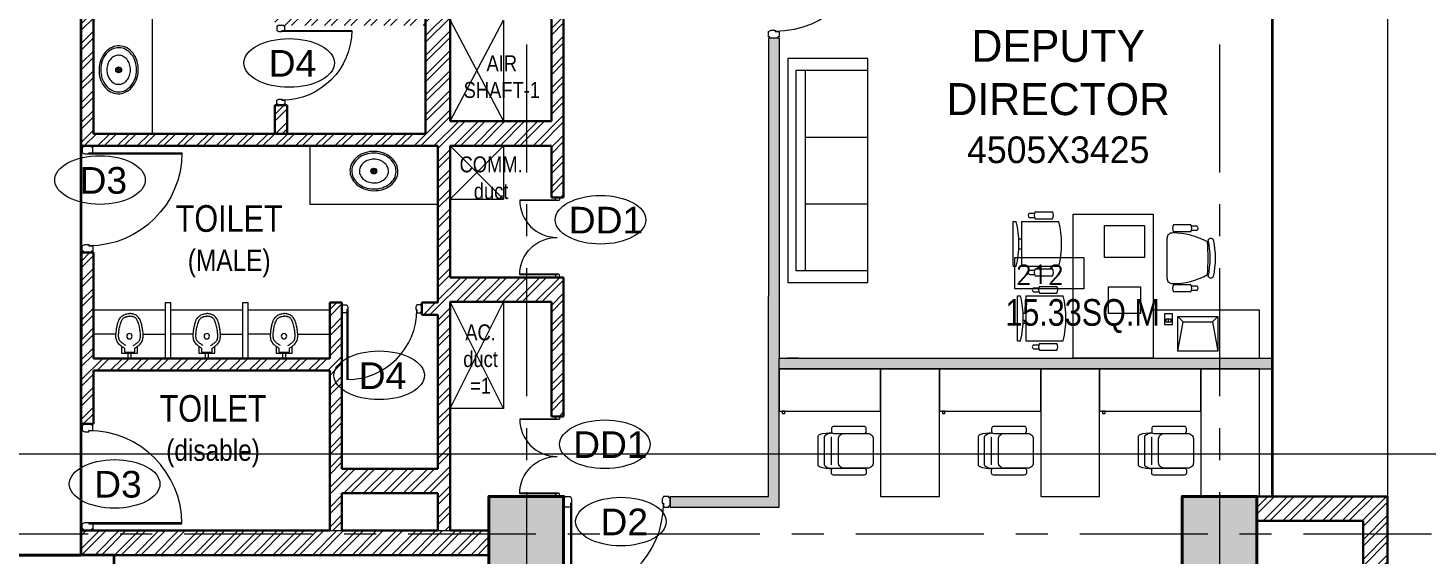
# Model space of a CAD drawing. Header units: millimetres. Extents: x 24487468 to 24959437, y -333213 to 842934.
# Drawn here: x 24744072 to 24757202, y 65501 to 70446 of the extents above; entities that cross this region are included whole.
import ezdxf

# ---------------------------------------------------------------- set-up
doc = ezdxf.new("R2010")
doc.units = ezdxf.units.MM
doc.header["$MEASUREMENT"] = 0
doc.header["$PDMODE"] = 3
doc.linetypes.add('Centreline', pattern=[21, 12, -3, 3, -3])
doc.layers.get('0').update_dxf_attribs({"lineweight": 5})
for name, color, linetype, lineweight in [('A 0.13 dw', 175, 'Continuous', 5), ('A 0.13furniture', 30, 'Continuous', 0), ('A 0.13parapet partition', 32, 'Continuous', 13), ('AREA', 7, 'Continuous', 5), ('COLUMN', 12, 'Continuous', 40), ('DIM', 183, 'Continuous', 5), ('FALSE CEILING', 7, 'Continuous', 35), ('Fixture', 181, 'Continuous', 9), ('HACTH', 8, 'Continuous', 0), ('hatch', 9, 'Continuous', 0), ('p1 plan grid lck', 6, 'Continuous', 5), ('room number', 99, 'Continuous', 20), ('text', 7, 'Continuous', 15), ('TEXT ROOM', 3, 'Continuous', 15), ('wall', 53, 'Continuous', 15), ('Wall1', 37, 'Continuous', 30), ('WALL2', 4, 'Continuous', 15), ('win shutters', 140, 'Continuous', 25)]:
    doc.layers.add(name, color=color, linetype=linetype, lineweight=lineweight)
doc.layers.add('A-BTEXT', color=57, linetype='Continuous')
doc.styles.add('arial', font='times.ttf')
doc.styles.add('ATTR', font='romans.shx', dxfattribs={"width": 0.8, "height": 0.48})
doc.styles.add('LABEL', font='arial.ttf', dxfattribs={"height": 18})
doc.styles.add('ordinary', font='arial.ttf')
doc.styles.add('ROMANS', font='romans__.ttf')
doc.styles.add('Tahoma', font='technic_.ttf')
doc.dimstyles.new('DIM100', dxfattribs={"dimtxt": 300, "dimasz": 250, "dimexe": 100, "dimexo": 100, "dimgap": 150, "dimtad": 1, "dimdec": 0, "dimrnd": 5, "dimzin": 0, "dimdsep": 46, "dimtxsty": 'ROMANS', "dimblk": 'DOTSMALL', "dimcen": 0.09, "dimclrd": 256, "dimclre": 256, "dimclrt": 7, "dimadec": 0, "dimazin": 0, "dimtfac": 1, "dimtdec": 0, "dimtix": 1, "dimtofl": 0, "dimtmove": 1, "dimatfit": 3, "dimfxl": 100, "dimfxlon": 1, "dimtolj": 1, "dimtzin": 0, "dimarcsym": 0})

# ---------------------------------------------------------------- blocks, each defined once
blk = doc.blocks.new('column 350')
at = {"layer": 'COLUMN', "ltscale": 100}
h = blk.add_hatch(color=256, dxfattribs=at)
h.dxf.hatch_style = 1
h.paths.add_polyline_path([(1327.5, 1037.5), (627.5, 1037.5), (627.5, 337.5), (1327.5, 337.5)])
blk.add_lwpolyline([(627.5, 1037.5), (1327.5, 1037.5), (1327.5, 337.5), (627.5, 337.5)], close=True, dxfattribs=at)
blk = doc.blocks.new('Door1000-flat-3')
at = {"layer": 'A 0.13 dw'}
for p, q in [((-38.00139302830212, 0.005206827539950609), (-38.00303728959989, -11.99523323355243)), ((38.00139302876778, -0.005206826841458678), (-38.00139302830212, 0.005206827539950609)), ((-50.00347719329875, -11.99358897237107), (-50.01046530390158, -62.99545923201367)), ((-50.01046530390158, -62.99545923201367), (-25.01119309896603, -74.99932483729208)), ((-38.00303728959989, -11.99523323355243), (-50.00347719329875, -11.99358897237107)), ((-25.01119309896603, -74.99932483729208), (11.99016327084973, -75.00439464265946)), ((11.99016327084973, -75.00439464265946), (11.9918075321475, -63.00395458156709)), ((11.9918075321475, -63.00395458156709), (49.99320056068245, -63.00916140875779)), ((37.99974876747001, -12.00564688793384), (38.00139302876778, -0.005206826841458678)), ((50.00018867116887, -12.00729114911519), (37.99974876747001, -12.00564688793384)), ((49.99320056068245, -63.00916140875779), (50.00018867116887, -12.00729114911519)), ((-50.13721044559497, -988.0293806078844), (-50.13022233510856, -937.0275103482418)), ((-38.1367705417797, -988.0310248690657), (-50.13721044559497, -988.0293806078844)), ((-50.13022233510856, -937.0275103482418), (-25.12766160757747, -925.0304958313354)), ((-38.13841480307747, -1000.031464930158), (-38.1367705417797, -988.0310248690657)), ((37.86437125387602, -1000.04187858454), (-38.13841480307747, -1000.031464930158)), ((-25.12766160757747, -925.0304958313354), (11.8736947622383, -925.0355656367028)), ((11.8736947622383, -925.0355656367028), (11.87205050094053, -937.0360056977952)), ((11.87205050094053, -937.0360056977952), (49.87344352947548, -937.0412125249859)), ((11.87205050094053, -937.0360056977952), (885.9040901568951, -937.1557627225993)), ((11.8736947622383, -925.0355656367028), (885.8233476526802, -925.1553113731788)), ((37.86601551517379, -988.0414385234471), (37.86437125387602, -1000.04187858454)), ((49.86645541898906, -988.0430827846285), (37.86601551517379, -988.0414385234471)), ((49.87344352947548, -937.0412125249859), (49.86645541898906, -988.0430827846285))]:
    blk.add_line(p, q, dxfattribs=at)
blk.add_lwpolyline([(885.9040901570115, -937.1557627225411), (885.9040901570115, -937.1557627225411, 0.4142135621632033), (11.99180753226392, -63.00395458145067)], format="xyb", dxfattribs=at)
blk = doc.blocks.new('tt1')
at = {"layer": 'A 0.13furniture'}
for p, q in [((-1136.234657179564, 903.9204850114766), (-1136.234657179564, 640.6379711264599)), ((-1077.539005007595, 902.1061925267859), (-1077.539005007595, 638.8236786417692)), ((-1012.321613702923, 901.3934208958963), (-1012.321613702923, 639.5364502730663))]:
    blk.add_line(p, q, dxfattribs=at)
for points in [[(0, 0), (-551.7391304336488, 1.455191522836685e-11), (-551.7391304336488, 1198.478260869582), (0, 1198.478260869568)], [(-551.7391304336488, 1.455191522836685e-11), (-1501.801517985761, 2.91038304567337e-11), (-1501.801517985761, 400.0000000000146), (-551.7391304336488, 400)], [(-1449.624303150922, 400.0000000000146), (-1473.603035971522, 400.0000000000146), (-1473.603035971522, 421.8098751321086), (-1449.624303150922, 421.8098751321231)]]:
    blk.add_lwpolyline(points, close=True, dxfattribs=at)
for points in [[(-992.7563963122666, 933.5084138453531), (-705.7998745702207, 933.5084138453385, 0.4142135623730951), (-686.2346571795642, 953.0736312366498), (-686.2346571795642, 979.1605877583788, 0.4142135623730951), (-705.7998745702207, 998.7258051496756), (-992.7563963122666, 998.7258051496901, 0.4142135623730951), (-1012.321613702923, 979.1605877583788), (-1012.321613702923, 953.0736312366498, 0.4142135623730951)], [(-673.1911789178848, 933.5084138453531), (-894.9303093552589, 933.5084138453385, 0.4142135623730951), (-947.1042223982513, 881.3345008018659), (-947.1042223982513, 659.5953703670966, 0.4142135623730951), (-894.9303093552589, 607.4214573236095), (-673.1911789178848, 607.421457323595, 0.4142135623730951), (-621.0172658748925, 659.5953703670675), (-621.0172658748925, 881.3345008018659, 0.4142135623730951)], [(-992.7563963122666, 607.421457323624), (-705.7998745702207, 607.4214573236095, -0.4142135623730951), (-686.2346571795642, 587.8562399322836), (-686.2346571795642, 561.7692834105401, -0.4142135623730951), (-705.7998745702207, 542.2040660192288), (-992.7563963122666, 542.2040660192433, -0.4142135623730951), (-1012.321613702923, 561.7692834105546), (-1012.321613702923, 587.8562399323127, -0.4142135623730951)]]:
    blk.add_lwpolyline(points, format="xyb", close=True, dxfattribs=at)
for centre, radius, start, end in [((-1116.669439788908, 903.920485011462), 19.56521739130435, 110.5247001160438, 180), ((-1021.762635231018, 650.4139191298309), 290.254856085183, 87.20243065393527, 110.5247001160438), ((-1007.73536786437, 832.0946044574812), 105.7366818267293, 88.50577093037268, 125.6621975805285), ((-1057.973787616938, 902.1061925267713), 19.56521739130435, 125.6621975805285, 180), ((-1116.669439788908, 637.0093861575151), 19.56521739130435, 180.0000000008338, 249.4752998839562), ((-1021.762635231018, 890.5159520391026), 290.254856085183, 249.4752998839562, 272.7975693460648), ((-1057.973787616938, 638.8236786417547), 19.56521739130435, 180, 234.3378024194715), ((-1007.73536786437, 708.8352667114523), 105.7366818267293, 234.3378024194715, 271.4942290696274)]:
    blk.add_arc(centre, radius, start, end, dxfattribs=at)
blk = doc.blocks.new('URINAL-flat-2-flat-1')
at = {"layer": 'Fixture'}
for p, q in [((34897.57176498708, -102606.1023464886), (34897.57176498754, -102366.1023464886)), ((34850.06925389601, -102491.6706582317), (34889.38574853411, -102491.6874525258)), ((34889.39594628906, -102467.687454694), (34850.07950565091, -102467.6706604203))]:
    blk.add_line(p, q, dxfattribs=at)
for points in [[(34803.23513312137, -102430.8656328535, 0.01530723103409004), (34787.59023329662, -102408.0839972112, 0.03023485991108305), (34770.31236444553, -102387.2197758621, 0.08535588036881461), (34740.28998969705, -102363.7123551392, 0.06381699476917035), (34717.06556029944, -102355.3157720095, 0.03649214059911254), (34698.17537644145, -102352.4365593424, 0.02674426200095559), (34678.2690469838, -102351.8876375392, 0.01827426047079707), (34657.56747713976, -102353.1293521961, 0.01112514278290811), (34636.29157212307, -102355.6220489089, 0.01408369941245318), (34600.29513047612, -102361.5110767678, 0.02513790915614983), (34565.40596027346, -102370.0854678411, 0.03193888617414421), (34539.78675401688, -102379.6291726633, 0.0326163319996154), (34522.65697706386, -102388.7284102109, 0.1072540701345825), (34494.14518715185, -102415.3950024607, 0.06861865620666593), (34484.96439731051, -102434.3370258717, 0.02550323766750279), (34481.60188278556, -102446.5052935238, 0.01588715919811753), (34479.16953905963, -102459.3363713018, 0.009467757322889172), (34476.45119427016, -102479.2457980951)], [(34777.26231395325, -102444.4722803505, 0.008503308822152077), (34762.59285211354, -102422.4032922198, 0.01792366516471429), (34751.7793135664, -102407.9665844514, 0.03037671098312583), (34741.02754410193, -102396.2335997553, 0.1262884490894776), (34715.12423843285, -102380.8312505079, 0.02840547545499185), (34705.98066928028, -102378.6688600848, 0.02338999219451935), (34695.78941440373, -102377.3475165567, 0.02716971247289974), (34678.71920977964, -102376.8818852971, 0.01832531133658523), (34659.87437318033, -102378.0216979742, 0.01112291034730423), (34639.67845459271, -102380.3915601668, 0.01844600606168157), (34598.38766934921, -102387.4222449173, 0.02150180302350554), (34572.72735109285, -102393.9894073448, 0.02231289183886672), (34555.40218919702, -102400.1200492334, 0.02967666002032196), (34540.33674585214, -102407.31167282, 0.03875334645268248), (34527.9901868162, -102415.473679079, 0.1555523831096804), (34508.66013607208, -102442.3073496978, 0.0254770967195997), (34505.98692718521, -102452.0172926304, 0.01588736382129261), (34503.85592230794, -102463.2849962175, 0.00948934787147618), (34501.25787678792, -102482.3487809347)], [(34803.15208484663, -102528.3958465988, -0.01529889977957992), (34787.46840928623, -102551.1516501673, -0.03022852172505799), (34770.15503150912, -102571.9883924883, -0.0853546156334068), (34740.09266379138, -102595.4479044141, -0.06382302673518614), (34716.8539673069, -102603.8062988774, -0.03649645808286421), (34697.95890696323, -102606.6539321503, -0.02674743087740831), (34678.05167127412, -102607.1692701248, -0.01827616279740261), (34657.35224601347, -102605.8924295894, -0.01112590623689809), (34636.0806169553, -102603.3635273328, -0.0140837027313412), (34600.09425667254, -102597.4132052572, -0.02513790915710463), (34565.2197394704, -102588.7794094749, -0.03193888617768353), (34539.61682353728, -102579.1920883333, -0.03261633199875656), (34522.50256765762, -102570.0636915356, -0.1072540701303749), (34494.03623297566, -102543.3485816534, -0.06861865620558953), (34484.88771519449, -102524.3909505928, -0.02550323766998373), (34481.54592841445, -102512.2169741389, -0.01588715920488724), (34479.13543986739, -102499.3817726249, -0.009467757334111834), (34476.4510052806, -102479.4677452939)], [(34777.20246855787, -102514.7535015875, -0.008503308797950365), (34762.49544394272, -102536.7974752491, -0.01792366519614835), (34751.65733499581, -102551.215746351, -0.0303767109540499), (34740.88559955347, -102562.9304034947, -0.1262884491722847), (34714.95610085572, -102578.2886164203, -0.02840547564833685), (34705.80886235693, -102580.4354319763, -0.02338999203268213), (34695.61537197861, -102581.7394176244, -0.02716971251198945), (34678.54439912736, -102582.1759772155, -0.01832531138287921), (34659.70153098553, -102581.0040729563, -0.01112291035059462), (34639.50967761932, -102578.5998200392, -0.0184460060570988), (34598.23092568922, -102571.4988262266, -0.02150180303573711), (34572.58182868862, -102564.8879731504, -0.02231289190020548), (34555.26713255676, -102558.727834961, -0.02967666011054681), (34540.21395857586, -102551.5105649719, -0.03875334630159884), (34527.88131754834, -102543.3275440446, -0.155552383134212), (34508.59699325857, -102516.460992769, -0.02547709674565214), (34505.94032452686, -102506.7465113774, -0.01588736395577767), (34503.82851192413, -102495.4751949733, -0.009489347632174188), (34501.26293628162, -102476.4070133651)]]:
    blk.add_lwpolyline(points, format="xyb", dxfattribs=at)
for points in [[(34785.65217232856, -102404.6431341181), (34850.10641650821, -102404.6706661684), (34850.04234303965, -102554.6706524836), (34785.48513487785, -102554.6430764543)], [(34803.18502858712, -102430.8958517751), (34838.84520671761, -102430.9110842505), (34838.803558963, -102528.4110753564), (34803.15208484477, -102528.3958465988)]]:
    blk.add_lwpolyline(points, dxfattribs=at)
blk.add_circle((34689.97077294684, -102478.7085618647), 25.61741992319003, dxfattribs=at)
blk = doc.blocks.new('eg e-flat-1')
at = {"layer": 'Fixture'}
for p, q in [((-349.4913457017392, 194.5151288844645), (-349.4913457017392, -355.4848711155355)), ((850.5086542982608, 194.5151288844645), (850.5086542982608, -355.4848711155355)), ((268.8909047494253, -40.5979562347623), (232.1264038479785, -40.58949180323766)), ((250.5044220822779, -58.97597446994393), (250.5128865142437, -22.21147356805603)), ((850.5086542982608, -355.4848711155356), (-349.4913457017392, -355.4848711155355))]:
    blk.add_line(p, q, dxfattribs=at)
at = {"layer": 'Fixture', "linetype": 'Continuous'}
for points in [[(475.3902689876468, -47.89162610769357, 0.1176342565883263), (461.2673381499872, 21.1576542128693, 0.104469279667093), (413.7488304855294, 84.43311171284063, 0.09001578960148493), (343.9795753059411, 126.1542357026388, 0.08191994915921848), (256.483510697794, 143.5188248224268, 0.08191994915920903), (168.045691899792, 131.8636764537939, 0.09001578960148009), (95.71820106424732, 94.75390382357224, 0.1044692796670922), (44.19714141043829, 34.69249770840076, 0.1176342565883338), (25.62703960975705, -33.2958219307475, 0.1176342565883057), (39.7499704474167, -102.3451022508693, 0.1044692796670849), (87.26847811099219, -165.6205597512817, 0.09001578960148834), (157.0377332905805, -207.3416837406388, 0.08191994915920578), (244.5337978987277, -224.7062728604269, 0.08191994915920695), (332.9716166967296, -213.051124492235, 0.0900157896014802), (405.2991075322743, -175.9413518615722, 0.1044692796670951), (456.8201671869655, -115.8799457468418, 0.1176342565883402)], [(457.9752043251347, -43.56536553613143, 0.1186217001864142), (443.8283475057615, 19.16220487522542, 0.1046781721811095), (398.9134761218152, 76.25782332948532, 0.08956206646917378), (333.9571881696123, 113.1908449842992, 0.08118469889121774), (252.9182160167382, 127.6309605429526, 0.08118469889122752), (171.4989089002528, 115.5178117523846, 0.0895620664691798), (105.5114673359574, 80.46035906553624, 0.1046781721811044), (58.97974221545269, 24.6745734625243, 0.1186217001864013), (43.04210427226911, -37.62208250186853, 0.1186217001863946), (57.18896109076007, -100.3496529132254, 0.1046781721811069), (102.1038324747064, -157.4452713679264, 0.0895620664691756), (167.0601204269093, -194.3782930222992, 0.08118469889121599), (248.0990925797834, -208.8184085809526, 0.08118469889121414), (329.5183996962688, -196.7052597908257, 0.08956206646917471), (395.5058412605642, -161.6478071035362, 0.1046781721811045), (442.0375663819511, -105.8620215005243, 0.1186217001863946)], [(386.9129173502988, -42.15062925920063, 0.1182825673856775), (377.4852347401086, -0.780072875481057, 0.1046074595377274), (347.8566547771354, 36.77292462175615, 0.0897179636260996), (305.0648343453144, 61.01304662322601, 0.08143608252771127), (251.7752537927294, 70.37614500429368, 0.08143608252772175), (198.2858450870129, 62.23181181566552, 0.08971796362613145), (154.9518960027708, 38.97472112777039, 0.1046074595376878), (124.4738938988142, 2.107774421728397, 0.1182825673856714), (114.1043912462228, -39.03681877879934, 0.1182825673856961), (123.5320738572953, -80.40737516251892, 0.1046074595377135), (153.1606538202684, -117.9603726597561, 0.08971796362612645), (195.9524742512072, -142.200494661226, 0.08143608252774252), (249.2420548037922, -151.5635930427348, 0.08143608252772248), (302.7314635103909, -143.4192598541066, 0.08971796362612122), (346.0654125937508, -120.1621691662114, 0.1046074595377049), (376.5434146977075, -83.29522245972836, 0.1182825673856712)]]:
    blk.add_lwpolyline(points, format="xyb", close=True, dxfattribs=at)
at = {"layer": 'Fixture'}
for radius in [27.57337640710265, 18.38225093806843]:
    blk.add_circle((250.5086542982608, -40.59372401922053), radius, dxfattribs=at)
blk = doc.blocks.new('md1')
at = {"layer": 'A 0.13 dw'}
for p, q in [((-924.0408607013524, 1799.178878428706), (-936.0413006059825, 1799.177234167524)), ((-936.0413006059825, 1799.177234167524), (-936.0343124940991, 1748.175363907882)), ((-936.0343124940991, 1748.175363907882), (-911.0317517668009, 1736.178349390975)), ((-848.0397189036012, 1811.189732144179), (-924.0425049625337, 1811.179318489798)), ((-924.0425049625337, 1811.179318489798), (-924.0408607013524, 1799.178878428706)), ((-911.0317517668009, 1736.178349390975), (-874.0303953960538, 1736.183419196343)), ((-874.0320396572351, 1748.183859257435), (0, 1748.303616282239)), ((-874.0320396572351, 1748.183859257435), (-836.0306466296315, 1748.189066084626)), ((-874.0303953960538, 1736.183419196343), (-874.0320396572351, 1748.183859257435)), ((-874.0303953960538, 1736.183419196343), (-0.0807425044476986, 1736.303164932819)), ((-848.0380746424198, 1799.189292083087), (-848.0397189036012, 1811.189732144179)), ((-836.0376347377896, 1799.190936344268), (-848.0380746424198, 1799.189292083087)), ((-836.0306466296315, 1748.189066084626), (-836.0376347377896, 1799.190936344268)), ((-936.0413006059825, -50.87361788534326), (-936.0343124940991, 0.1282523742993362)), ((-936.0343124940991, 0.1282523742993362), (-911.0317517668009, 12.12526689120568)), ((-911.0317517668009, 12.12526689120568), (-874.0303953960538, 12.1201970858383)), ((-874.0303953960538, 12.1201970858383), (-874.0320396572351, 0.1197570247459225)), ((-874.0320396572351, 0.1197570247459225), (-836.0306466296315, 0.1145501975552179)), ((-874.0320396572351, 0.1197570247459225), (0, -5.820766091346741e-11)), ((-874.0303953960538, 12.1201970858383), (-0.0807425044476986, 12.00045134936227)), ((-836.0306466296315, 0.1145501975552179), (-836.0376347377896, -50.88732006208738)), ((-924.0408607013524, -50.87526214652462), (-936.0413006059825, -50.87361788534326)), ((-924.0425049625337, -62.875702207617), (-924.0408607013524, -50.87526214652462)), ((-848.0397189036012, -62.88611586199841), (-924.0425049625337, -62.875702207617)), ((-848.0380746424198, -50.88567580090603), (-848.0397189036012, -62.88611586199841)), ((-836.0376347377896, -50.88732006208738), (-848.0380746424198, -50.88567580090603))]:
    blk.add_line(p, q, dxfattribs=at)
for points in [[(0, 1748.303616282181), (0, 1748.303616282181, -0.4142135621632033), (-873.9122826270759, 874.1518081410904)], [(0, 0), (0, 0, 0.4142135621632033), (-873.9122826270759, 874.1518081410904)]]:
    blk.add_lwpolyline(points, format="xyb", dxfattribs=at)
blk = doc.blocks.new('tiolet21')
at = {"layer": 'hatch', "ltscale": 100}
h = blk.add_hatch(dxfattribs=at)
h.set_pattern_fill('ANSI32', color=256, scale=350)
h.set_pattern_definition([(45, (-1761.972526943311, 2665.000034394089), (-92.80776503073436, 92.80776503073437), []), (45, (-1700.100683693311, 2665.000034394089), (-92.80776503073436, 92.80776503073437), [])])
h.paths.add_polyline_path([(-564.4725253134966, 5650.000045602114), (-794.4725253134966, 5650.000045602146), (-794.4725253172219, 3402.869595926546), (-3908.945054169745, 3402.869595926546), (-3908.945054169745, 4647.459055013867), (-4023.945052810014, 4647.459055013867), (-4023.945052810013, 3287.869595926546), (-679.4725253172219, 3287.869595926546), (-679.4725253172219, 1818.66774797978), (-829.4725323580205, 1818.667747979896), (-829.4725323580205, 1703.667747979896), (-679.4725253172219, 1703.66774797978), (-679.4725253209472, 260.0000231860322), (-1579.472525320947, 260.0000231860322), (-1579.472525317222, 1818.667751467525), (-1694.472376175225, 1818.667751467525), (-1694.472412694246, 1295.000023186905), (-3908.945054609329, 1295.000023186906), (-3908.739523574477, 2287.832924168819), (-4023.739522121614, 2287.832924168818), (-4023.73952104128, 2287.825036319089), (-4023.945053890347, 680.036694952054), (-3908.945054329932, 680.0366949518202), (-3908.945054572076, 1180.000023186905), (-1694.472420714796, 1180.000023186906), (-1694.472525320947, -319.9999768036078), (-1579.472525320947, -319.9999768046628), (-1579.472525320947, 30.00002318603219), (-679.4725253209472, 30.00002318603219), (-679.4725253209472, -319.9999768129137), (-564.4725253209472, -319.9999768139678), (-564.4725253172219, 1825.000015385449), (385, 1825.000015384052), (385, 750.0000070387614), (500, 750.0000070387614), (500, 2055.000015383819), (-564.4725253172219, 2055.000015385449), (-564.4725253172219, 3290.000022423716), (385, 3290.000022423716), (385, 2805.000022423716), (500, 2805.000022423716), (500, 3405.000022423716), (500.0000000037255, 4549.999969773839), (385, 4549.999969773839), (385, 3520.000022423716), (-564.4725253172219, 3520.000022423716)])
h = blk.add_hatch(dxfattribs=at)
h.set_pattern_fill('ANSI32', color=256, scale=350)
h.set_pattern_definition([(45, (-1501.972525357261, 4526.434820764443), (-92.80776503073436, 92.80776503073437), []), (45, (-1440.100682107261, 4526.434820764443), (-92.80776503073436, 92.80776503073437), [])])
h.paths.add_polyline_path([(-794.4725253153449, 4535.000022423366), (-2123.575288067845, 4535.000022423366), (-2123.575288601927, 4534.996124486337), (-2180.575287319434, 4535.003934440646), (-2209.472525399178, 4535.000022423366), (-2209.472525395453, 4420.000022423366), (-2123.575288067845, 4420.000022423366), (-2123.575288601927, 4420.003920360628), (-2180.575287319434, 4419.99611040632), (-2180.574054168694, 4410.996110490802), (-2189.574053966259, 4410.994877340148), (-2189.568813075636, 4372.744877699193), (-2170.817580346671, 4363.747446847578), (-2143.067580971056, 4363.751249062134), (-2143.068814121796, 4372.751248977653), (-2114.568814762999, 4372.755153954807), (-2114.574055653622, 4411.005153595762), (-2123.574055451187, 4411.00392044511), (-2123.575288067845, 4420.000022423366), (-2180.575287855446, 4420.000022423366), (-2180.575287319434, 4419.99611040632), (-2123.575288601927, 4420.003920360628), (-794.4725253155356, 4420.000022423366)])
h.paths.add_polyline_path([(-2094.456768479198, 5650.000045602324), (-2209.456768479198, 5650.00004560234), (-2209.456768479198, 5285.000020264444), (-2180.472525293143, 5285.000020264444), (-2180.4725247578, 5285.003927400549), (-2123.472526040207, 5284.996117446241), (-2094.456768479198, 5285.000020264444)])
h.paths.add_polyline_path([(-1487.629383472047, 4363.841055070311), (-2143.067580971056, 4363.751249062134), (-2170.817580346671, 4363.747446847578), (-2189.568813075636, 4372.744877699193), (-2189.574053966259, 4410.994877340148), (-2180.574054168694, 4410.996110490802), (-2180.575287319434, 4419.99611040632), (-2123.575288601927, 4420.003920360628), (-2123.574055451187, 4411.00392044511), (-2114.574055653622, 4411.005153595762), (-2114.568814762999, 4372.755153954788), (-1487.568828869642, 4372.841063451758, -0.4015316751056913), (-2114.479085215085, 3717.875018581495), (-2114.473759393469, 3679.005160466896), (-2123.473759190947, 3679.003927316243), (-2123.47252550516, 3670.000022423599), (-2094.472525391728, 3670.000022423599), (-2094.472525399178, 3402.869595926546), (-2209.472525399178, 3402.869595926546), (-2209.472525399178, 3670.000022423599), (-2180.472525292847, 3670.000022423599), (-2180.47375790854, 3678.996117361935), (-2189.473757706019, 3678.994884211282), (-2189.478998596729, 3717.244883852237), (-2170.730232169244, 3726.24745283166), (-2142.980232793629, 3726.251255046216), (-2142.978999642889, 3717.251255130609, 0.4101977126728351)])
at = {"ltscale": 100}
for p, q in [((-4023.739522121614, 2287.832924168819), (-4023.73952104128, 2287.825036319089)), ((-1694.472525320947, -319.9999768036068), (-564.4725253209472, -319.9999768139678))]:
    blk.add_line(p, q, dxfattribs=at)
at = {"layer": 'A 0.13parapet partition', "linetype": 'Continuous', "extrusion": (7.450237742297008e-07, -7.45023808870127e-07, 0.999999999999445)}
for p, q in [((-3233.94509704411, 1295.000023186905), (-3233.945072695613, 1818.667818885995, 0.000390144957595151)), ((-3233.945072695613, 1818.667818885995, 0.000390144957595151), (-3183.945072695613, 1818.667815399123, 0.0003342681719300522)), ((-3183.94509704411, 1295.000019700034, -5.587678566509879e-05), (-3183.945072695613, 1818.667815399123, 0.0003342681719300522)), ((-2508.94509704411, 1294.999989477656, -0.0005587678557855201), (-2508.945072695613, 1818.667785176745, -0.0001686228981903691)), ((-2508.945072695613, 1818.667785176745, -0.0001686228981903691), (-2458.945072695613, 1818.667781689874, -0.0002244996838554679)), ((-2458.94509704411, 1294.999985990784, -0.0006146446414506189), (-2458.945072695613, 1818.667781689874, -0.0002244996838554679))]:
    blk.add_line(p, q, dxfattribs=at)
at = {"layer": 'Fixture', "extrusion": (7.450237742297008e-07, -7.45023808870127e-07, 0.999999999999445)}
for p, q in [((-3908.94507592544, 1749.200280182762, 0.0008412810373279456), (-3233.94507592544, 1749.200248797191, 0.0003383899663416123)), ((-3183.94507592544, 1749.200246473512, 0.0002825131815424255), (-2508.94507592544, 1749.200215087942, -0.0002203778894439077)), ((-2458.94507592544, 1749.200212764292, -0.000276254674243095), (-1694.472381021827, 1749.200177218503, -0.0008458050331767774)), ((-3444.323924865574, 1523.675460968865, 0.0003271058739739985), (-3233.945086412132, 1523.675451186253, 0.0001703686304419527)), ((-2719.323924865574, 1523.675427259615, -0.0002316619818115216), (-2508.945086412132, 1523.675417477003, -0.0003883992253435674)), ((-1994.323924865574, 1523.675393550395, -0.0007904298375970421), (-1694.472396750003, 1523.675379607303, -0.001013826365172862))]:
    blk.add_line(p, q, dxfattribs=at)
at = {"layer": 'Fixture', "extrusion": (-7.450237742297008e-07, -7.45023808870127e-07, 0.999999999999445)}
for p, q in [((-3698.566216308624, 1523.675460903323, 0.0001567372435320466), (-3908.945054762065, 1523.675451120711)), ((-2974.415952581912, 1523.675427259615, -0.0002316619818115216), (-3184.794791035354, 1523.675417477003, -0.0003883992253435674)), ((-2249.415952581912, 1523.675393550395, -0.0007904298375970421), (-2459.794791035354, 1523.675383767782, -0.0009471670811290879))]:
    blk.add_line(p, q, dxfattribs=at)
at = {"layer": 'HACTH', "ltscale": 100}
for p, q in [((-564.4725253172219, 4467.499999620748), (-64.47252531349659, 3520.000022423716)), ((-564.4725253209472, 3520.000022423599), (-64.47252531349659, 4467.499999618885)), ((-64.47252531349659, 4467.499999618885), (-64.47252531349659, 3520.000022423716)), ((-564.4725253246725, 3290.000022423716), (-64.47252532467246, 2790.000022423716)), ((-564.4725253246725, 2790.000022423716), (-64.47252531722188, 3290.000022423716)), ((-64.47252532467246, 3290.000022423599), (-64.47252532467246, 2790.000022423716)), ((-564.4725253246725, 2790.000022423716), (-64.47252532467246, 2790.000022423716)), ((-64.47252532094717, 825.000015384634), (-564.4725253172219, 1825.000015385449)), ((-564.4725253172219, 825.0000153854489), (-64.47252532467246, 1825.000015384634)), ((-64.47252532467246, 1825.000015384634), (-64.47252532094717, 825.000015384634)), ((-64.47252532094717, 825.000015384634), (-564.4725253172219, 825.0000153854489))]:
    blk.add_line(p, q, dxfattribs=at)
at = {"layer": 'Wall1', "ltscale": 100}
for p, q in [((-794.4725253134966, 5650.000045602588), (-794.4725253172219, 3402.869595926546)), ((-564.4725253134966, 5650.000045602763), (-564.4725253172219, 3520.000022423716)), ((-4023.945052810013, 3287.869595926546), (-4023.945052810013, 4647.459055013867)), ((-3908.945054169744, 3402.869595926546), (-3908.945054169744, 4647.459055013867)), ((385, 3520.000022423716), (385, 4549.999969773839)), ((500, 3405.000022423716), (500.0000000037253, 4549.999969773839)), ((-2209.472525399178, 3670.000022423599), (-2209.472525399178, 3402.869595926546)), ((-2094.472525391728, 3670.000022423599), (-2209.472525399178, 3670.000022423599)), ((-2094.472525391728, 3670.000022423599), (-2094.472525399178, 3402.86959592643)), ((-564.4725253172219, 3520.000022423716), (385, 3520.000022423716)), ((-4023.945052810013, 3287.869595926546), (-679.4725253172219, 3287.869595926546)), ((-3908.945054169744, 3402.869595926546), (-794.4725253172219, 3402.869595926546)), ((-679.4725253172219, 3287.869595926546), (-679.4725253172219, 1818.66774797978)), ((-564.4725253172219, 3290.000022423716), (-564.4725253172219, 2055.000015385449)), ((-564.4725253172219, 3290.000022423716), (385, 3290.000022423716)), ((385, 2805.000022423716), (385, 3290.000022423716)), ((500, 2805.000022423599), (500, 3405.000022423716)), ((500, 2805.000022423716), (385, 2805.000022423716)), ((-4023.945053890347, 680.036694952054), (-4023.739522121614, 2287.832924168819)), ((-3908.739523574477, 2287.832924168819), (-4023.739522121614, 2287.832924168819)), ((-3908.945054609329, 1295.000023186905), (-3908.739523574477, 2287.832924168819)), ((500, 2055.000015383819), (-564.4725253172219, 2055.000015385449)), ((500, 750.0000070387614), (500, 2055.000015383761)), ((-1694.472376175225, 1818.667751467525, -0.0006684652403126108), (-1579.472525317222, 1818.667751467525, -0.000592727886385383)), ((-1694.472412694246, 1295.000023186905, -0.0006247899951285387), (-1694.472376175225, 1818.667751467525, -0.0008273796901151289)), ((-1579.472525317222, 1818.667751467525), (-1579.472525320947, 260.0000231860322)), ((-829.4725323580205, 1818.667747979896), (-679.4725253172219, 1818.66774797978)), ((-829.4725323580205, 1703.667747979896), (-829.4725323580205, 1818.667747979896)), ((-564.4725253172219, 1825.000015385449), (-564.4725253209472, -319.9999768139678)), ((385, 1825.000015384052), (-564.4725253172219, 1825.000015385449)), ((385, 750.0000070387614), (385, 1825.000015384052)), ((-829.4725323580205, 1703.667747979896), (-679.4725253172219, 1703.66774797978)), ((-679.4725253172219, 1703.66774797978), (-679.4725253209472, 260.0000231860322)), ((-3908.945054609329, 1295.000023186905), (-1694.472412694246, 1295.000023186905)), ((-1579.472525320947, 260.0000231860322), (-1579.472525317222, 1295.000023186905)), ((-3908.945054329932, 680.0366949518211), (-3908.945054572076, 1180.000023186905)), ((-3908.945054572076, 1180.000023186905), (-1694.472420714796, 1180.000023186905)), ((-1694.472525320947, -319.9999768036068), (-1694.472420714796, 1180.000023186672, -0.000580300305072598)), ((-3908.945054329932, 680.0366949518211), (-4023.945053894073, 680.036694952054)), ((500, 750.0000070387614), (385, 750.0000070387614)), ((-679.4725253209472, 260.0000231860322), (-1579.472525320947, 260.0000231860322)), ((-1579.472525324672, -319.9999768130365), (-1579.472525324672, 30.00002318603219)), ((-679.4725253209472, 30.00002318603219), (-1579.472525324672, 30.00002318603219)), ((-1579.472525320947, 30.00002318603219), (-1579.472525320947, -319.9999768130365)), ((-679.4725253209472, 30.00002318603219), (-679.4725253209472, -319.9999768139096))]:
    blk.add_line(p, q, dxfattribs=at)
at = {"layer": 'A 0.13 dw', "yscale": 0.7499724901504649, "zscale": 0.7499724901504649}
for p, xscale, rotation in [((-2151.972525399178, 3670.000022423832), -0.7499724901504649, 180), ((-829.4725323580205, 1761.167747980711), 0.7499724901504649, 270)]:
    blk.add_blockref('Door1000-flat-3', p, dxfattribs=dict(at, xscale=xscale, rotation=rotation))
at = {"layer": 'A 0.13 dw', "xscale": -1, "rotation": 180}
blk.add_blockref('Door1000-flat-3', (-3966.239522848278, 2287.832924169168), dxfattribs=at)
at = {"layer": 'A 0.13 dw'}
blk.add_blockref('Door1000-flat-3', (-3966.44505437091, 680.0366949515883), dxfattribs=at)
at = {"layer": 'Fixture', "extrusion": (7.450237742297013e-07, -7.450238088701287e-07, 0.999999999999445), "xscale": -1, "rotation": 89.99999733613609}
for p in [(-106051.114133867, 36192.57656848637, -0.003374171831581924), (-105326.1141338518, 36192.57653477711, -0.003392797425932806), (-104601.1141338516, 36192.57650106781, -0.003411423020294749)]:
    blk.add_blockref('URINAL-flat-2-flat-1', p, dxfattribs=at)
at = {"layer": 'wall', "rotation": 90}
blk.add_blockref('eg e-flat-1', (-3714.42992528528, 3752.360941628285), dxfattribs=at)
at = {"layer": 'wall'}
blk.add_blockref('eg e-flat-1', (-1529.98117961362, 3093.354467041965), dxfattribs=at)
at = {"layer": 'WALL2', "xscale": 0.4001994771859112, "yscale": 0.4001994771859112, "zscale": 0.4001994771859112, "rotation": 180}
for p in [(87.9068102389574, 2779.835115502909), (87.9068102389574, 724.8351001180417)]:
    blk.add_blockref('md1', p, dxfattribs=at)
at = {"layer": 'text', "attachment_point": 2, "style": 'LABEL'}
for s, insert, char_height, width in [('\\pi-450,l600,t600;{\\fTechnic|b0|i0|c2|p2;AIR \\PSHAFT-1}', (-155.1859530434012, 4138.6585626835), 150, 4499.813624415048), ('\\pi-450,l600,t600;{\\fTechnic|b0|i0|c2|p2;COMM.\\Pduct}', (-255.3396850787103, 3190.245636455627), 150, 4499.813624415048), ('{\\fTechnic|b0|i0|c2|p2;TOILET\\P\\H0.8x;(MALE)}', (-2637.075515322387, 2732.636386500584), 250, 5790.03070493363), ('\\pi-450,l600,t600;{\\fTechnic|b0|i0|c2|p2;AC.\\Pduct\\P=1}', (-354.3793375194073, 1614.011718330788), 150, 4499.813624415048), ('{\\fTechnic|b0|i0|c2|p2;TOILET\\P\\H0.8x;(disable)}', (-2788.512122228742, 950.2970035814214), 250, 5790.03070493363)]:
    blk.add_mtext(s, dxfattribs=dict(at, insert=insert, char_height=char_height, width=width))
blk = doc.blocks.new('SEC')
at = {"layer": 'HACTH', "ltscale": 100}
blk.add_lwpolyline([(-34684.79845348746, 0), (0, 0), (0, 3448.875069787464), (-424.6026062518358, 2854.208875989047)], dxfattribs=at)
blk = doc.blocks.new('*U36')
at = {"layer": 'room number'}
blk.add_lwpolyline([(45.85415721898534, 40.3767143509852), (45.85415721898534, 240.3767143509851), (490.8767006695271, 240.3767143509851), (490.8767006695271, 40.37671435098515)], close=True, dxfattribs=at)
at = {"layer": 'room number', "style": 'ROMANS'}
blk.add_attdef('ROOM_NUM', (53.07551611214876, 72.5178939560894), '', height=120, dxfattribs=at)
blk = doc.blocks.new('Production Armchair 1-flat-3-flat-1')
at = {"layer": 'A 0.13furniture'}
for p, q in [((175.34375, 301.5948596230883), (224.4197500000009, 301.5723596230673)), ((230.6554999999935, 314.5248596230813), (393.3212500000373, 314.5248596230813)), ((175.4235000000335, 262.0573596230824), (224.6089999999385, 262.0623596230871)), ((230.6554999999935, 249.7223596230906), (393.3212500000373, 249.7223596230906)), ((453.8580000000075, 189.147359623079), (453.8580000000075, -187.6126403769304)), ((175.4235000000335, -260.5201403769315), (224.6089999999385, -260.5276403769094)), ((230.6554999999935, -248.1876403769129), (393.3212500000373, -248.1876403769129)), ((175.34375, -300.0601403769106), (224.4197500000009, -300.0376403769187)), ((230.6554999999935, -312.9876403769304), (393.3212500000373, -312.9876403769304))]:
    blk.add_line(p, q, dxfattribs=at)
for centre, radius, start, end in [((184.5097499999683, 281.8448596230883), 21.77365, 114.89529999752, 245.3357599977508), ((284.4752500000177, 282.1223596230848), 62.82015000000001, 148.9510999986306, 211.0488899955405), ((339.501500000013, 282.1223596230848), 62.820175, 328.9510999986306, 31.0489000013694), ((804.3005000000121, -0.0001403769128955901), 804.3005, 167.6021000010033, 192.3978799988534), ((43.7565000000177, 155.6348596230673), 30.259725, 34.29159999757275, 145.7084000024273), ((854.3005000000121, -0.0001403769128955901), 804.3005, 167.6021000010033, 192.3978799988534), ((1964.520499999984, -0.0001403769128955901), 1895.767, 175.3452500008989, 184.6060499995482), ((401.7057499999646, -433.2851403769164), 671.90225, 89.87840000319858, 119.0930999965417), ((404.9962499999674, 189.7873596230929), 48.866225, 359.2519999992008, 92.18640000084834), ((43.7565000000177, -155.6351403769222), 30.259225, 214.2902299974693, 325.7098000044226), ((401.702500000014, 434.8098596230848), 671.8915, 240.8939800000871, 270.1218999988662), ((184.5100000000093, -280.3076403769082), 21.7738, 114.6644999971257, 245.1044199996988), ((284.4752500000177, -280.5876403769071), 62.82020000000001, 148.9510999986306, 211.0488600026608), ((339.501500000013, -280.5876403769071), 62.82015000000001, 328.9510999986306, 31.0489000013694), ((404.9965000000084, -188.2501403769129), 48.865925, 267.8132349986418, 0.7480000007991381)]:
    blk.add_arc(centre, radius, start, end, dxfattribs=at)
at = {"layer": 'A 0.13furniture', "style": 'ATTR', "text_generation_flag": 4, "width": 0.8000000001380787, "flags": 9}
blk.add_attdef('ESTCODE', (0, 0), '', height=0.1255026428261772, rotation=270, dxfattribs=at)
blk = doc.blocks.new('Executive Armchair 1-flat-5-flat-1')
at = {"layer": 'A 0.13furniture'}
for p, q in [((-207.9205000000075, 299.742499999993), (-369.91949999996, 299.742499999993)), ((-152.6090000000549, 286.8125), (-201.7177499999525, 286.7925000000105)), ((-80.00175000005402, 209.8875000000116), (-430.0547500000102, 209.8875000000116)), ((-207.9205000000075, 234.9400000000023), (-369.91949999996, 234.9400000000023)), ((-152.6887499999721, 247.2749999999942), (-200.6104999999516, 247.2799999999988)), ((-80.00175000005402, -209.890000000014), (-80.00175000005402, 209.8875000000116)), ((0, 210), (-30.00249999994412, 210)), ((0, 210), (0, -210)), ((-53.85974999994505, 45), (-80.00175000005402, 45)), ((-80.00175000005402, -45), (-53.84050000004936, -45)), ((-80.00175000005402, -209.890000000014), (-430.0010000000475, -209.890000000014)), ((-207.9205000000075, -234.9425000000047), (-369.91949999996, -234.9425000000047)), ((-152.6887499999721, -247.2774999999965), (-200.6104999999516, -247.2825000000012)), ((0, -210), (-30.00249999994412, -210)), ((-207.9205000000075, -299.7449999999953), (-369.91949999996, -299.7449999999953)), ((-152.6090000000549, -286.8150000000023), (-201.7177499999525, -286.7950000000128))]:
    blk.add_line(p, q, dxfattribs=at)
for centre, radius, start, end in [((-316.0987500000047, 267.3424999999988), 62.82114999999999, 148.9514000006655, 211.0487000021119), ((-261.7412499999627, 267.3424999999988), 62.82122500000001, 328.9514000006655, 31.04858999980308), ((-161.7745000000577, 267.0625), 21.773475, 294.6640000012072, 65.10488999942481), ((439.4467500000028, 0.1099999999860302), 894.4492500000001, 166.4359999990614, 193.5787999996963), ((839.5794999999925, 0), 894.58, 166.4232999988904, 193.5767000011095), ((-316.0990000000456, -267.3424999999988), 62.82100000000001, 148.951299997888, 211.0487000021119), ((-261.7410000000382, -267.3424999999988), 62.82100000000001, 328.951299997888, 31.04867000007751), ((-161.7745000000577, -267.0650000000023), 21.773425, 294.8949000032694, 65.33615000054967)]:
    blk.add_arc(centre, radius, start, end, dxfattribs=at)
at = {"layer": 'A 0.13furniture', "style": 'ATTR', "text_generation_flag": 4, "width": 0.800000000050175, "flags": 9}
blk.add_attdef('ESTCODE', (0, 0), '', height=0.1198976954910904, rotation=90, dxfattribs=at)
blk = doc.blocks.new('Executive Armchair 1-flat-6-flat-1')
at = {"layer": 'A 0.13furniture'}
for p, q in [((-207.9205000000075, 299.742499999993), (-369.91949999996, 299.742499999993)), ((-152.6090000000549, 286.8125), (-201.7177499999525, 286.7925000000105)), ((-80.00175000005402, 209.8875000000116), (-430.0547500000102, 209.8875000000116)), ((-207.9205000000075, 234.9400000000023), (-369.91949999996, 234.9400000000023)), ((-152.6887499999721, 247.2749999999942), (-200.6104999999516, 247.2799999999988)), ((-80.00175000005402, -209.890000000014), (-80.00175000005402, 209.8875000000116)), ((0, 210), (-30.00249999994412, 210)), ((0, 210), (0, -210)), ((-53.85974999994505, 45), (-80.00175000005402, 45)), ((-80.00175000005402, -45), (-53.84050000004936, -45)), ((-80.00175000005402, -209.890000000014), (-430.0010000000475, -209.890000000014)), ((-207.9205000000075, -234.9425000000047), (-369.91949999996, -234.9425000000047)), ((-152.6887499999721, -247.2774999999965), (-200.6104999999516, -247.2825000000012)), ((0, -210), (-30.00249999994412, -210)), ((-207.9205000000075, -299.7449999999953), (-369.91949999996, -299.7449999999953)), ((-152.6090000000549, -286.8150000000023), (-201.7177499999525, -286.7950000000128))]:
    blk.add_line(p, q, dxfattribs=at)
for centre, radius, start, end in [((-316.0987500000047, 267.3424999999988), 62.82114999999999, 148.9514000006655, 211.0487000021119), ((-261.7412499999627, 267.3424999999988), 62.82122500000001, 328.9514000006655, 31.04858999980308), ((-161.7745000000577, 267.0625), 21.773475, 294.6640000012072, 65.10488999942481), ((439.4467500000028, 0.1099999999860302), 894.4492500000001, 166.4359999990614, 193.5787999996963), ((839.5794999999925, 0), 894.58, 166.4232999988904, 193.5767000011095), ((-316.0990000000456, -267.3424999999988), 62.82100000000001, 148.951299997888, 211.0487000021119), ((-261.7410000000382, -267.3424999999988), 62.82100000000001, 328.951299997888, 31.04867000007751), ((-161.7745000000577, -267.0650000000023), 21.773425, 294.8949000032694, 65.33615000054967)]:
    blk.add_arc(centre, radius, start, end, dxfattribs=at)
at = {"layer": 'A 0.13furniture', "style": 'ATTR', "text_generation_flag": 4, "width": 0.800000000050175, "flags": 9}
blk.add_attdef('ESTCODE', (0, 0), '', height=0.1198976954910904, rotation=90, dxfattribs=at)
blk = doc.blocks.new('ASD-flat-1-flat-1')
at = {"layer": 'A 0.13furniture'}
for p, q in [((552383.1420097942, -73628.4845165927), (551383.1420097942, -73628.4845165927)), ((551383.1420097942, -73628.4845165927), (551383.1420097942, -74078.4845165927)), ((551776.6562315878, -74017.45390817989), (551776.6562315878, -73692.45390817989)), ((551826.6562315878, -73967.45390817989), (551776.6562315878, -73692.45390817989)), ((551776.6562315878, -73692.45390817989), (552151.6562315878, -73692.45390817989)), ((552151.6562315878, -73692.45390817989), (552101.6562315878, -73967.45390817989)), ((552151.6562315878, -73692.45390817989), (552151.6562315878, -74017.45390817989)), ((551776.6562315878, -74017.45390817989), (551826.6562315878, -73967.45390817989)), ((552151.6562315878, -74017.45390817989), (551776.6562315878, -74017.45390817989)), ((552101.6562315878, -73967.45390817989), (551826.6562315878, -73967.45390817989)), ((552101.6562315878, -73967.45390817989), (552151.6562315878, -74017.45390817989)), ((552201.6562315878, -73942.45390817983), (552201.6562315878, -74042.45390817983)), ((552276.6562315878, -73942.45390817983), (552201.6562315878, -73942.45390817983)), ((552201.6562315878, -74042.45390817983), (552276.6562315878, -74042.45390817983)), ((552214.1562315878, -73967.45390817983), (552214.1562315878, -73992.45390817983)), ((552264.1562315878, -73967.45390817983), (552214.1562315878, -73967.45390817983)), ((552214.1562315878, -73992.45390817983), (552264.1562315878, -73992.45390817983)), ((552239.1562315878, -73967.45390817983), (552239.1562315878, -73992.45390817983)), ((552264.1562315878, -73992.45390817983), (552264.1562315878, -73967.45390817983)), ((552276.6562315878, -74042.45390817983), (552276.6562315878, -73942.45390817983)), ((551383.1420097942, -74078.4845165927), (552383.1420097942, -74078.4845165927))]:
    blk.add_line(p, q, dxfattribs=at)
for points in [[(553133.1420097942, -73628.4845165927), (553133.1420097942, -74978.4845165927), (552383.1420097942, -74978.4845165927), (552383.1420097942, -73628.4845165927)], [(552800.5685680993, -74296.41846486926), (552500.5685681002, -74296.41846487019), (552500.5685680993, -74046.41846487112), (552800.5685680993, -74046.41846486926)], [(552839.3923709919, -74871.20685408183), (552464.3923709933, -74871.20685408276), (552464.3923709923, -74571.20685408276), (552839.3923709919, -74571.20685408276)]]:
    blk.add_lwpolyline(points, close=True, dxfattribs=at)
for name, p in [('Executive Armchair 1-flat-6-flat-1', (553655.3120365702, -74000.62992630538)), ('Production Armchair 1-flat-3-flat-1', (551797.2712294711, -74564.89895323731)), ('Executive Armchair 1-flat-5-flat-1', (553695.6122145262, -74699.40899612207))]:
    blk.add_blockref(name, p, dxfattribs=at)
at = {"layer": 'A 0.13furniture', "style": 'ATTR', "width": 0.8, "flags": 9}
blk.add_attdef('ESTCODE', (551776.6562315878, -73692.45390817989), '', height=0.00147436328125, dxfattribs=at)
blk = doc.blocks.new("84'' Sofa-flat-3-flat-1")
at = {"layer": 'A 0.13furniture'}
for p, q in [((-1987.5, -75), (-1987.5, -749.999925000011)), ((-112.5, -75), (-1987.5, -75)), ((-112.5, -749.999925000011), (-112.5, -75)), ((-112.5, -162.5), (-1987.5, -162.5)), ((-1362.5, -162.5), (-1362.5, -749.999925000011)), ((-737.5, -162.5), (-737.5, -749.999925000011))]:
    blk.add_line(p, q, dxfattribs=at)
blk.add_lwpolyline([(0, -749.999925000011), (0, 0), (-2100, 0), (-2100, -749.999925000011)], close=True, dxfattribs=at)
at = {"layer": 'A 0.13furniture', "style": 'ATTR', "text_generation_flag": 4, "width": 0.7999999999756081, "flags": 9}
blk.add_attdef('ESTCODE', (0, 0), '', height=0.4200000000128057, rotation=180, dxfattribs=at)
blk = doc.blocks.new('_DotSmall')
at = {"color": 0, "linetype": 'ByBlock', "const_width": 0.5}
blk.add_lwpolyline([(-0.0625, 0, 1), (0.0625, 0, 1)], format="xyb", close=True, dxfattribs=at)
blk = doc.blocks.new('*D62')
at = {"layer": 'Defpoints', "color": 0, "ltscale": 100, "transparency": 16777216}
for p in [(24755597.87863241, 71700.50006955638), (24755598.04787562, 65700.50009274168), (24759623.60012217, 65700.50009274168)]:
    blk.add_point(p, dxfattribs=at)
at = {"layer": 'DIM', "lineweight": -2, "ltscale": 100, "transparency": 16777216}
for p, q in [((24759523.60012217, 71700.50006955638), (24759723.60012217, 71700.50006955638)), ((24759623.60012217, 71700.50006955638), (24759623.60012217, 65700.50009274168)), ((24759523.60012217, 65700.50009274168), (24759723.60012217, 65700.50009274168))]:
    blk.add_line(p, q, dxfattribs=at)
at = {"layer": 'DIM', "lineweight": -2, "ltscale": 100, "transparency": 16777216, "xscale": 250, "yscale": 250, "zscale": 250}
for p, rotation in [((24759623.60012217, 71700.50006955638), 90), ((24759623.60012217, 65700.50009274168), 270)]:
    blk.add_blockref('_DotSmall', p, dxfattribs=dict(at, rotation=rotation))
at = {"layer": 'DIM', "color": 7, "ltscale": 100, "transparency": 16777216, "insert": (24759322.2203587, 68700.50008115302), "char_height": 300, "attachment_point": 5, "rotation": 90, "style": 'ROMANS'}
blk.add_mtext('\\A1;6000', dxfattribs=at)
blk = doc.blocks.new('*D63')
at = {"layer": 'Defpoints', "color": 0, "ltscale": 100, "transparency": 16777216}
for p in [(24755598.04787562, 65700.50009274168), (24755596.11709261, 59700.50011592675), (24759623.60012217, 59700.50011592674)]:
    blk.add_point(p, dxfattribs=at)
at = {"layer": 'DIM', "lineweight": -2, "ltscale": 100, "transparency": 16777216}
for p, q in [((24759523.60012217, 65700.50009274168), (24759723.60012217, 65700.50009274168)), ((24759623.60012217, 65700.50009274168), (24759623.60012217, 59700.50011592674)), ((24759523.60012217, 59700.50011592674), (24759723.60012217, 59700.50011592674))]:
    blk.add_line(p, q, dxfattribs=at)
at = {"layer": 'DIM', "lineweight": -2, "ltscale": 100, "transparency": 16777216, "xscale": 250, "yscale": 250, "zscale": 250}
for p, rotation in [((24759623.60012217, 65700.50009274168), 90), ((24759623.60012217, 59700.50011592674), 270)]:
    blk.add_blockref('_DotSmall', p, dxfattribs=dict(at, rotation=rotation))
at = {"layer": 'DIM', "color": 7, "ltscale": 100, "transparency": 16777216, "insert": (24759322.2203587, 62700.5001043382), "char_height": 300, "attachment_point": 5, "rotation": 90, "style": 'ROMANS'}
blk.add_mtext('\\A1;6000', dxfattribs=at)

msp = doc.modelspace()

# ---------------------------------------------------------------- hatches: boundary and pattern name
at = {"layer": 'hatch', "ltscale": 100}
h = msp.add_hatch(dxfattribs=at)
h.set_pattern_fill('ANSI36', color=256, scale=350)
h.set_pattern_definition([(45, (24752919.31622412, 68150.49392454511), (23.20194125768359, 85.07378461150648), [109.375, -21.875, 0, -21.875])])
h.paths.add_polyline_path([(24755743.25960645, 67348.97835361135), (24751117.81180449, 67348.97835361135), (24751117.79243083, 67248.97835361135), (24755743.25960645, 67248.97835361135)])
h.paths.add_polyline_path([(24751117.81180449, 67348.97835361135), (24751117.8118045, 70350.48775633809), (24751017.8118045, 70350.48775633803), (24751017.8118045, 67927.90387777318), (24751017.55456874, 66050.50009274096), (24750095.37284179, 66050.50009274096), (24750095.37284179, 65950.50009275213), (24751117.540868, 65950.50009275213)])
h = msp.add_hatch(dxfattribs=at)
h.set_pattern_fill('ANSI32', color=256, scale=350)
h.set_pattern_definition([(45, (24754948.22699135, 62143.0001043423), (-92.80776503073436, 92.80776503073437), []), (45, (24755010.0988346, 62143.0001043423), (-92.80776503073436, 92.80776503073437), [])])
h.paths.add_polyline_path([(24756823.22699135, 66050.50009274125), (24755596.6445673, 66050.5000927413), (24755596.6445673, 65820.5000927413), (24756593.22699135, 65820.50009274126), (24756593.22699135, 58465.50011594332), (24753303.22699134, 58465.50011594345), (24753303.22699135, 59065.50011595104), (24753073.22699135, 59065.50011595104), (24753073.22699135, 58835.50011595104), (24753073.22699134, 58235.50011594347), (24756823.22699135, 58235.50011594329)])
h = msp.add_hatch(dxfattribs=at)
h.set_pattern_fill('ANSI32', color=256, scale=350)
h.set_pattern_definition([(45, (24746483.35335362, 65615.50271934502), (-92.80776503073436, 92.80776503073437), []), (45, (24746545.22519687, 65615.50271934502), (-92.80776503073436, 92.80776503073437), [])])
h.paths.add_polyline_path([(24748395.06214323, 65730.50011592713), (24748031.11709259, 65730.50011592743), (24746901.11709259, 65730.50011593793), (24744667.00893551, 65730.50011593064), (24744667.00893479, 65730.49490910859), (24744591.00614873, 65730.50532276297), (24744571.64456401, 65730.50011593034), (24744571.64456401, 65500.50011593031), (24748395.06214323, 65500.50011592708)])

# ---------------------------------------------------------------- linework, layer by layer
at = {"layer": 'A-BTEXT', "ltscale": 100}
msp.add_line((24744571.64456401, 66730.53678769359), (24744571.64456401, 65730.50011593034), dxfattribs=at)
at = {"layer": 'FALSE CEILING', "ltscale": 100}
msp.add_lwpolyline([(24737997.17204199, 73850.50006946173), (24737997.4556657, 71780.50699547716), (24738522.69951668, 71780.50699546863), (24738522.69951667, 71550.50011516552), (24740897.17204198, 71550.50011516552), (24740897.17204198, 72050.50006955635), (24741597.17204198, 72050.50006955574), (24741597.17204122, 71500.5001156918), (24743372.69951688, 71500.5001132114), (24743372.69951688, 65500.50011593138), (24744571.64456401, 65500.50011593031), (24744571.64456402, 71930.50013834727), (24744662.69951668, 71930.45615807164), (24744662.69951667, 79135.50004636525), (24743122.69951667, 79135.50004636525), (24743122.69951667, 73850.5000694617), (24737997.17213821, 73849.79778637266)], close=True, dxfattribs=at)
msp.add_lwpolyline([(24741596.11709261, 59950.50011593176), (24745180.58961799, 59950.50011592687), (24745180.58961799, 61450.50011592693), (24744880.58961799, 61450.50011592696), (24744880.58961799, 65500.50011593004), (24741596.6445673, 65500.50011593295)], dxfattribs=at)
at = {"layer": 'p1 plan grid lck', "linetype": 'Centreline', "ltscale": 100}
for p, q in [((24748746.1170926, 89191.00011593275), (24748746.11709261, 42343.98875586045)), ((24755247.69951668, 89191.0001159271), (24755247.69951668, 42343.98875585481)), ((24709835.77361947, 65700.50009274192), (24762025.5454966, 65700.50009274168))]:
    msp.add_line(p, q, dxfattribs=at)
at = {"layer": 'text', "ltscale": 100}
for centre in [(24746520.83622003, 70117.4051779735), (24744747.04429356, 69018.99279069627), (24749441.42489968, 68645.86713878217), (24747365.15573134, 67186.8221825611), (24749482.51734175, 66539.58864456101), (24744884.02792278, 66167.71753362176), (24749632.75836341, 65814.18551053456)]:
    msp.add_ellipse(centre, major_axis=(-424.7584629692137, 0), ratio=0.5372841811807608, dxfattribs=at)
at = {"layer": 'wall', "ltscale": 100}
msp.add_line((24756823.22699136, 79135.50004637052), (24756823.22699135, 66050.50009274125), dxfattribs=at)
at = {"layer": 'Wall1', "ltscale": 100}
for p, q in [((24756823.22699135, 66050.50009274125), (24755596.6445673, 66050.5000927413)), ((24756823.22699135, 66050.50009274125), (24756823.22699135, 58235.50011594329)), ((24756593.22699135, 65820.50009274126), (24755596.6445673, 65820.5000927413)), ((24756593.22699135, 65820.50009274126), (24756593.22699135, 58465.50011594332)), ((24746901.11709259, 65730.50011592836), (24744571.64456401, 65730.50011593034)), ((24744571.64456401, 65730.50011593034), (24744571.64456401, 65500.50011593031)), ((24747916.11709259, 65730.50011592751), (24747016.11709259, 65730.50011592827)), ((24748395.06214323, 65730.50011592713), (24748031.11709259, 65730.50011592743)), ((24748395.06214323, 65500.50011592708), (24744571.64456401, 65500.50011593031))]:
    msp.add_line(p, q, dxfattribs=at)
at = {"layer": 'WALL2', "ltscale": 100}
for p, q in [((24751017.8118045, 70350.48775633803), (24751017.8118045, 67927.90387777318)), ((24751117.8118045, 70350.48775633809), (24751017.8118045, 70350.48775633803)), ((24751117.8118045, 70350.48775633809), (24751117.81180449, 67348.97835361135)), ((24751017.55456874, 66050.50009274096), (24751017.81180116, 67927.87951923601)), ((24751117.540868, 65950.50009275213), (24751117.81180449, 67348.97835361135)), ((24751117.71878126, 67248.97835361135), (24755743.25960644, 67248.97835361135)), ((24751117.81180449, 67348.97835361135), (24755743.25960644, 67348.97835361135)), ((24751295.5896179, 67348.97835361144), (24751195.58961791, 67348.97835361135)), ((24750095.37284179, 66050.50009274096), (24751017.55456874, 66050.50009274096)), ((24750095.37284179, 66050.50009274096), (24750095.37284179, 65950.50009275213)), ((24750095.37284179, 65950.50009275213), (24751117.540868, 65950.50009275213))]:
    msp.add_line(p, q, dxfattribs=at)
at = {"layer": 'win shutters', "ltscale": 100, "const_width": 25}
msp.add_lwpolyline([(24755743.25960645, 79020.50004637573), (24755743.25960645, 66050.5000927413)], dxfattribs=at)

# ---------------------------------------------------------------- block references
msp.add_blockref('tiolet21', (24748595.58961791, 66050.50009274154))
at = {"layer": 'A 0.13 dw', "xscale": -1, "rotation": 180}
msp.add_blockref('Door1000-flat-3', (24751067.8118045, 70350.48775633844), dxfattribs=at)
at = {"layer": 'A 0.13 dw', "rotation": 270}
msp.add_blockref('Door1000-flat-3', (24750095.37962694, 66000.02068858655), dxfattribs=at)
at = {"layer": 'A 0.13furniture'}
for name, p, rotation in [("84'' Sofa-flat-3-flat-1", (24751197.49760458, 70158.09113613743), 90), ('ASD-flat-1-flat-1', (25307006.36902511, -6279.505983612427), 180.0000000186387)]:
    msp.add_blockref(name, p, dxfattribs=dict(at, rotation=rotation))
at = {"layer": 'COLUMN', "rotation": 89.99999999994951}
for p in [(24749432.56214323, 64723.00009274067), (24755934.1445673, 64723.00009274101)]:
    msp.add_blockref('column 350', p, dxfattribs=at)
at = {"layer": 'HACTH'}
msp.add_blockref('SEC', (24765467.80619767, 66450.50025093302), dxfattribs=at)
at = {"layer": 'room number', "xscale": 1.456692913385827, "yscale": 1.456692913385827, "zscale": 0.984251968503937}
msp.add_blockref('*U36', (24753259.17032251, 67940.47148063629), dxfattribs=at).add_auto_attribs({'ROOM_NUM': '212'})
at = {"layer": 'WALL2', "xscale": -1, "rotation": 180}
for p in [(24752619.62395539, 67248.97835361132), (24754121.42547337, 67248.97835361132), (24755623.22699136, 67248.97835361135)]:
    msp.add_blockref('tt1', p, dxfattribs=at)

# ---------------------------------------------------------------- texts
at = {"layer": 'AREA', "insert": (24753238.21961644, 67901.80518109143), "char_height": 250, "width": 824.7258771929825, "attachment_point": 1, "style": 'Tahoma'}
msp.add_mtext('15.33SQ.M', dxfattribs=at)
at = {"layer": 'text', "ltscale": 100, "char_height": 200, "attachment_point": 1, "style": 'ordinary'}
for s, insert in [('{\\H1.25x;D4}', (24746328.94965441, 70239.0671448771)), ('{\\H1.25x;D3}', (24744555.15772794, 69140.65475759987)), ('{\\H1.25x;DD1}', (24749143.36307621, 68767.52910568577)), ('{\\H1.25x;D4}', (24747173.26916572, 67308.4841494647)), ('{\\H1.25x;DD1}', (24749184.45551828, 66661.25061146461)), ('{\\H1.25x;D3}', (24744692.14135716, 66289.37950052536)), ('{\\H1.25x;D2}', (24749440.8717978, 65935.84747743816))]:
    msp.add_mtext_dynamic_manual_height_columns(s, width=373.5127198249102, gutter_width=15, heights=[0], dxfattribs=dict(at, insert=insert))
at = {"layer": 'TEXT ROOM', "insert": (24753734.06109361, 69801.3205124478), "char_height": 300, "width": 4623.674193030434, "attachment_point": 5, "style": 'arial'}
msp.add_mtext('{\\fNirmala UI|b0|i0|c0|p34;DEPUTY\\PDIRECTOR \\P\\H0.83333x;4505X3425}', dxfattribs=at)

# ---------------------------------------------------------------- dimensions: what is measured, and where the dimension line sits
at = {"layer": 'DIM', "ltscale": 100}
for base, p1, p2, picture, middle in [((24759623.60012217, 65700.50009274168), (24755597.87863241, 71700.50006955638), (24755598.04787562, 65700.50009274168), '*D62', (24759322.2203587, 68700.50008115302)), ((24759623.60012217, 59700.50011592674), (24755598.04787562, 65700.50009274168), (24755596.11709261, 59700.50011592675), '*D63', (24759322.2203587, 62700.5001043382))]:
    dim = msp.add_linear_dim(base=base, p1=p1, p2=p2, angle=90, dimstyle='DIM100', dxfattribs=at)
    dim.commit()
    dim.dimension.update_dxf_attribs({"geometry": picture, "text_midpoint": middle})

doc.saveas('drawing.dxf')
